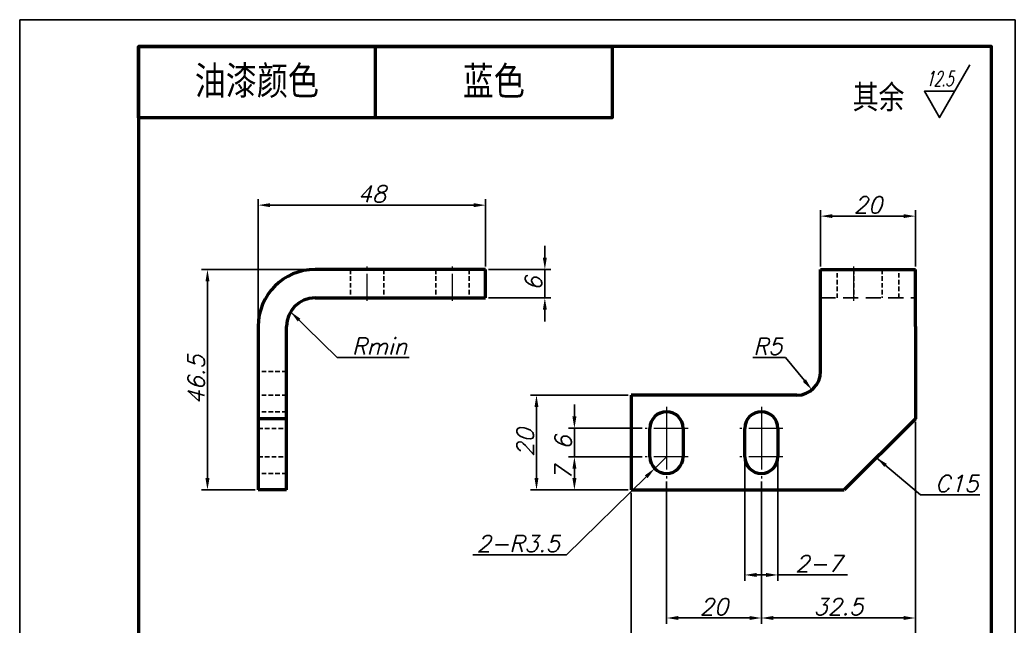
# Model space of a CAD drawing. Header units: inches. Extents: x 17901 to 26602, y 9673 to 14036.
# Drawn here: x 21370.6 to 21580.6, y 12666.1 to 12793.9 of the extents above; entities that cross this region are included whole.
import ezdxf
from ezdxf.enums import TextEntityAlignment as Align

# ---------------------------------------------------------------- set-up
doc = ezdxf.new("R2010")
doc.units = ezdxf.units.IN
doc.header["$MEASUREMENT"] = 0
doc.linetypes.add('CENTER', pattern=[50.8, 31.75, -6.35, 6.35, -6.35])
doc.linetypes.add('DASHED2', pattern=[9.525, 6.35, -3.175])
doc.layers.add('Dim', color=3, linetype='Continuous')
for name, color, linetype, lineweight in [('中心线', 1, 'CENTER', 15), ('图框_内框线', 5, 'Continuous', 50), ('标注线', 3, 'Continuous', 25), ('粗实线', 7, 'Continuous', 50), ('虚线', 2, 'DASHED2', 25)]:
    doc.layers.add(name, color=color, linetype=linetype, lineweight=lineweight)
doc.styles.add('DIM_FONT', font='romans.shx', dxfattribs={"oblique": 15})
doc.styles.add('仿宋体', font='FSGB2312.ttf', dxfattribs={"width": 0.8, "height": 3.5})
doc.dimstyles.new('幅面 1：1$0', dxfattribs={"dimtxt": 3.5, "dimasz": 2.5, "dimexe": 1.25, "dimexo": 0.625, "dimtad": 1, "dimdsep": 46, "dimtxsty": 'DIM_FONT', "dimcen": 2.5, "dimclrd": 256, "dimclre": 256, "dimclrt": 256, "dimadec": 0, "dimazin": 0, "dimtm": 1e-09, "dimtfac": 0.5, "dimtmove": 0, "dimatfit": 3, "dimfxl": 1, "dimlwd": -1, "dimarcsym": 0})
doc.dimstyles.new('幅面 1：1$4', dxfattribs={"dimtxt": 3.5, "dimasz": 2.5, "dimexe": 1.25, "dimexo": 0.625, "dimtad": 1, "dimtoh": 1, "dimdsep": 46, "dimtxsty": 'DIM_FONT', "dimcen": 2.5, "dimclrd": 256, "dimclre": 256, "dimclrt": 256, "dimazin": 2, "dimtfac": 0.5, "dimtmove": 0, "dimatfit": 3, "dimfxl": 1, "dimlwd": -1, "dimlwe": -1, "dimarcsym": 0})
doc.dimstyles.new('幅面 1：1$7', dxfattribs={"dimtxt": 3.5, "dimasz": 2.5, "dimexe": 1.25, "dimexo": 0.625, "dimtad": 1, "dimdsep": 46, "dimtxsty": 'DIM_FONT', "dimcen": 2.5, "dimclrd": 256, "dimclrt": 256, "dimadec": 0, "dimazin": 0, "dimtfac": 1, "dimtmove": 0, "dimatfit": 3, "dimfxl": 1, "dimlwd": -1, "dimarcsym": 0})

# ---------------------------------------------------------------- blocks, each defined once
blk = doc.blocks.new('*D248')
at = {"layer": 'Defpoints', "color": 0, "transparency": 16777216}
for p in [(21410.21, 12741.29), (21432.91, 12741.29), (21420.91, 12694.79)]:
    blk.add_point(p, dxfattribs=at)
at = {"layer": '标注线', "lineweight": -2, "transparency": 16777216}
for p, q in [((21432.28, 12741.29), (21408.96, 12741.29)), ((21420.28, 12694.79), (21408.96, 12694.79))]:
    blk.add_line(p, q, dxfattribs=at)
at = {"layer": '标注线', "transparency": 16777216}
blk.add_line((21410.21, 12697.29), (21410.21, 12738.79), dxfattribs=at)
for points in [[(21409.79, 12738.79), (21410.63, 12738.79), (21410.21, 12741.29)], [(21409.79, 12697.29), (21410.63, 12697.29), (21410.21, 12694.79)]]:
    blk.add_solid(points, dxfattribs=at)
at = {"layer": '标注线', "transparency": 16777216, "insert": (21407.84, 12718.04), "char_height": 3.5, "attachment_point": 5, "rotation": 90, "style": 'DIM_FONT'}
blk.add_mtext('46.5', dxfattribs=at)
blk = doc.blocks.new('*D249')
at = {"layer": 'Defpoints', "color": 0, "transparency": 16777216}
for p in [(21468.91, 12754.86), (21468.91, 12741.29), (21420.91, 12729.29)]:
    blk.add_point(p, dxfattribs=at)
at = {"layer": '标注线', "lineweight": -2, "transparency": 16777216}
for p, q in [((21420.91, 12729.91), (21420.91, 12756.11)), ((21468.91, 12741.91), (21468.91, 12756.11))]:
    blk.add_line(p, q, dxfattribs=at)
at = {"layer": '标注线', "transparency": 16777216}
blk.add_line((21423.41, 12754.86), (21466.41, 12754.86), dxfattribs=at)
for points in [[(21423.41, 12755.27), (21423.41, 12754.44), (21420.91, 12754.86)], [(21466.41, 12755.27), (21466.41, 12754.44), (21468.91, 12754.86)]]:
    blk.add_solid(points, dxfattribs=at)
at = {"layer": '标注线', "transparency": 16777216, "insert": (21444.91, 12757.23), "char_height": 3.5, "attachment_point": 5, "style": 'DIM_FONT'}
blk.add_mtext('48', dxfattribs=at)
blk = doc.blocks.new('*D250')
at = {"layer": 'Defpoints', "color": 0, "transparency": 16777216}
for p in [(21468.91, 12741.29), (21481.4, 12741.29), (21468.91, 12735.29)]:
    blk.add_point(p, dxfattribs=at)
at = {"layer": '标注线', "transparency": 16777216}
for p, q in [((21481.4, 12743.79), (21481.4, 12746.29)), ((21481.4, 12735.29), (21481.4, 12741.29)), ((21481.4, 12732.79), (21481.4, 12730.29))]:
    blk.add_line(p, q, dxfattribs=at)
at = {"layer": '标注线', "lineweight": -2, "transparency": 16777216}
for p, q in [((21469.53, 12741.29), (21482.65, 12741.29)), ((21469.53, 12735.29), (21482.65, 12735.29))]:
    blk.add_line(p, q, dxfattribs=at)
at = {"layer": '标注线', "transparency": 16777216}
for points in [[(21480.98, 12743.79), (21481.82, 12743.79), (21481.4, 12741.29)], [(21480.98, 12732.79), (21481.82, 12732.79), (21481.4, 12735.29)]]:
    blk.add_solid(points, dxfattribs=at)
at = {"layer": '标注线', "transparency": 16777216, "insert": (21479.03, 12738.29), "char_height": 3.5, "attachment_point": 5, "rotation": 90, "style": 'DIM_FONT'}
blk.add_mtext('6', dxfattribs=at)
blk = doc.blocks.new('*D251')
at = {"layer": 'Defpoints', "color": 0, "transparency": 16777216}
for p in [(21559.59, 12709.79), (21499.59, 12694.79), (21559.59, 12658.36)]:
    blk.add_point(p, dxfattribs=at)
at = {"layer": '标注线', "lineweight": -2, "transparency": 16777216}
for p, q in [((21559.59, 12709.16), (21559.59, 12657.11)), ((21499.59, 12694.16), (21499.59, 12657.11))]:
    blk.add_line(p, q, dxfattribs=at)
at = {"layer": '标注线', "transparency": 16777216}
blk.add_line((21502.09, 12658.36), (21557.09, 12658.36), dxfattribs=at)
for points in [[(21502.09, 12658.78), (21502.09, 12657.95), (21499.59, 12658.36)], [(21557.09, 12658.78), (21557.09, 12657.95), (21559.59, 12658.36)]]:
    blk.add_solid(points, dxfattribs=at)
at = {"layer": '标注线', "transparency": 16777216, "insert": (21529.59, 12660.74), "char_height": 3.5, "attachment_point": 5, "style": 'DIM_FONT'}
blk.add_mtext('60', dxfattribs=at)
blk = doc.blocks.new('*D252')
at = {"layer": 'Defpoints', "color": 0, "transparency": 16777216}
for p in [(21559.59, 12752.54), (21539.59, 12741.29), (21559.59, 12741.29)]:
    blk.add_point(p, dxfattribs=at)
at = {"layer": '标注线', "lineweight": -2, "transparency": 16777216}
for p, q in [((21539.59, 12741.91), (21539.59, 12753.79)), ((21559.59, 12741.91), (21559.59, 12753.79))]:
    blk.add_line(p, q, dxfattribs=at)
at = {"layer": '标注线', "transparency": 16777216}
blk.add_line((21542.09, 12752.54), (21557.09, 12752.54), dxfattribs=at)
for points in [[(21542.09, 12752.96), (21542.09, 12752.13), (21539.59, 12752.54)], [(21557.09, 12752.96), (21557.09, 12752.13), (21559.59, 12752.54)]]:
    blk.add_solid(points, dxfattribs=at)
at = {"layer": '标注线', "transparency": 16777216, "insert": (21549.59, 12754.92), "char_height": 3.5, "attachment_point": 5, "style": 'DIM_FONT'}
blk.add_mtext('20', dxfattribs=at)
blk = doc.blocks.new('*D253')
at = {"layer": 'Defpoints', "color": 0, "transparency": 16777216}
for p in [(21499.59, 12714.79), (21479.64, 12694.79), (21499.59, 12694.79)]:
    blk.add_point(p, dxfattribs=at)
at = {"layer": '标注线', "lineweight": -2, "transparency": 16777216}
for p, q in [((21498.96, 12714.79), (21478.39, 12714.79)), ((21498.96, 12694.79), (21478.39, 12694.79))]:
    blk.add_line(p, q, dxfattribs=at)
at = {"layer": '标注线', "transparency": 16777216}
blk.add_line((21479.64, 12712.29), (21479.64, 12697.29), dxfattribs=at)
for points in [[(21479.22, 12712.29), (21480.05, 12712.29), (21479.64, 12714.79)], [(21479.22, 12697.29), (21480.05, 12697.29), (21479.64, 12694.79)]]:
    blk.add_solid(points, dxfattribs=at)
at = {"layer": '标注线', "transparency": 16777216, "insert": (21477.26, 12704.79), "char_height": 3.5, "attachment_point": 5, "rotation": 90, "style": 'DIM_FONT'}
blk.add_mtext('20', dxfattribs=at)
blk = doc.blocks.new('*D184')
at = {"layer": 'Defpoints', "color": 0, "transparency": 16777216}
for p in [(21534.59, 12719.79), (21537.75, 12715.92)]:
    blk.add_point(p, dxfattribs=at)
at = {"layer": '标注线', "transparency": 16777216}
for p, q in [((21525.31, 12722.7), (21532.21, 12722.7)), ((21532.21, 12722.7), (21536.17, 12717.85))]:
    blk.add_line(p, q, dxfattribs=at)
blk.add_solid([(21536.49, 12718.12), (21535.85, 12717.59), (21537.75, 12715.92)], dxfattribs=at)
at = {"layer": '标注线', "transparency": 16777216, "insert": (21528.44, 12725.07), "char_height": 3.5, "attachment_point": 5, "style": 'DIM_FONT'}
blk.add_mtext('R5', dxfattribs=at)
blk = doc.blocks.new('*D254')
at = {"layer": 'Defpoints', "color": 0, "transparency": 16777216}
for p in [(21507.09, 12697.24), (21527.09, 12697.24), (21507.09, 12667.79)]:
    blk.add_point(p, dxfattribs=at)
at = {"layer": '标注线', "lineweight": -2, "transparency": 16777216}
for p, q in [((21507.09, 12696.61), (21507.09, 12666.54)), ((21527.09, 12696.61), (21527.09, 12666.54))]:
    blk.add_line(p, q, dxfattribs=at)
at = {"layer": '标注线', "transparency": 16777216}
blk.add_line((21524.59, 12667.79), (21509.59, 12667.79), dxfattribs=at)
for points in [[(21509.59, 12668.21), (21509.59, 12667.38), (21507.09, 12667.79)], [(21524.59, 12668.21), (21524.59, 12667.38), (21527.09, 12667.79)]]:
    blk.add_solid(points, dxfattribs=at)
at = {"layer": '标注线', "transparency": 16777216, "insert": (21517.09, 12670.17), "char_height": 3.5, "attachment_point": 5, "style": 'DIM_FONT'}
blk.add_mtext('20', dxfattribs=at)
blk = doc.blocks.new('*D185')
at = {"layer": 'Defpoints', "color": 0, "transparency": 16777216}
for p in [(21559.59, 12709.79), (21527.09, 12697.24), (21559.59, 12667.79)]:
    blk.add_point(p, dxfattribs=at)
at = {"layer": '标注线', "lineweight": -2, "transparency": 16777216}
for p, q in [((21559.59, 12709.16), (21559.59, 12666.54)), ((21527.09, 12696.61), (21527.09, 12666.54))]:
    blk.add_line(p, q, dxfattribs=at)
at = {"layer": '标注线', "transparency": 16777216}
blk.add_line((21529.59, 12667.79), (21557.09, 12667.79), dxfattribs=at)
for points in [[(21529.59, 12668.21), (21529.59, 12667.38), (21527.09, 12667.79)], [(21557.09, 12668.21), (21557.09, 12667.38), (21559.59, 12667.79)]]:
    blk.add_solid(points, dxfattribs=at)
at = {"layer": '标注线', "transparency": 16777216, "insert": (21543.34, 12670.17), "char_height": 3.5, "attachment_point": 5, "style": 'DIM_FONT'}
blk.add_mtext('32.5', dxfattribs=at)
blk = doc.blocks.new('*D255')
at = {"layer": 'Defpoints', "color": 0, "transparency": 16777216}
for p in [(21523.59, 12701.79), (21530.59, 12701.79), (21530.59, 12676.87)]:
    blk.add_point(p, dxfattribs=at)
at = {"layer": '标注线', "lineweight": -2, "transparency": 16777216}
for p, q in [((21523.59, 12701.16), (21523.59, 12675.62)), ((21530.59, 12701.16), (21530.59, 12675.62))]:
    blk.add_line(p, q, dxfattribs=at)
at = {"layer": '标注线', "transparency": 16777216}
for p, q in [((21526.09, 12676.87), (21528.09, 12676.87)), ((21530.59, 12676.87), (21545.28, 12676.87))]:
    blk.add_line(p, q, dxfattribs=at)
for points in [[(21526.09, 12677.29), (21526.09, 12676.45), (21523.59, 12676.87)], [(21528.09, 12677.29), (21528.09, 12676.45), (21530.59, 12676.87)]]:
    blk.add_solid(points, dxfattribs=at)
at = {"layer": '标注线', "transparency": 16777216, "insert": (21539.18, 12679.25), "char_height": 3.5, "attachment_point": 5, "style": 'DIM_FONT'}
blk.add_mtext('2-7', dxfattribs=at)
blk = doc.blocks.new('*D256')
at = {"layer": 'Defpoints', "color": 0, "transparency": 16777216}
for p in [(21487.64, 12707.79), (21502.54, 12707.79), (21502.54, 12701.79)]:
    blk.add_point(p, dxfattribs=at)
at = {"layer": '标注线', "transparency": 16777216}
for p, q in [((21487.64, 12710.29), (21487.64, 12712.79)), ((21487.64, 12701.79), (21487.64, 12707.79)), ((21487.64, 12699.29), (21487.64, 12696.79))]:
    blk.add_line(p, q, dxfattribs=at)
at = {"layer": '标注线', "lineweight": -2, "transparency": 16777216}
for p, q in [((21501.91, 12707.79), (21486.39, 12707.79)), ((21501.91, 12701.79), (21486.39, 12701.79))]:
    blk.add_line(p, q, dxfattribs=at)
at = {"layer": '标注线', "transparency": 16777216}
for points in [[(21487.22, 12710.29), (21488.06, 12710.29), (21487.64, 12707.79)], [(21487.22, 12699.29), (21488.06, 12699.29), (21487.64, 12701.79)]]:
    blk.add_solid(points, dxfattribs=at)
at = {"layer": '标注线', "transparency": 16777216, "insert": (21485.27, 12704.79), "char_height": 3.5, "attachment_point": 5, "rotation": 90, "style": 'DIM_FONT'}
blk.add_mtext('6', dxfattribs=at)
blk = doc.blocks.new('*D186')
at = {"layer": 'Defpoints', "color": 0, "transparency": 16777216}
for p in [(21502.54, 12701.79), (21487.64, 12694.79), (21499.59, 12694.79)]:
    blk.add_point(p, dxfattribs=at)
at = {"layer": '标注线', "lineweight": -2, "transparency": 16777216}
for p, q in [((21501.91, 12701.79), (21486.39, 12701.79)), ((21498.96, 12694.79), (21486.39, 12694.79))]:
    blk.add_line(p, q, dxfattribs=at)
at = {"layer": '标注线', "transparency": 16777216}
blk.add_line((21487.64, 12699.29), (21487.64, 12697.29), dxfattribs=at)
for points in [[(21487.22, 12699.29), (21488.06, 12699.29), (21487.64, 12701.79)], [(21487.22, 12697.29), (21488.06, 12697.29), (21487.64, 12694.79)]]:
    blk.add_solid(points, dxfattribs=at)
at = {"layer": '标注线', "transparency": 16777216, "insert": (21485.27, 12698.29), "char_height": 3.5, "attachment_point": 5, "rotation": 90, "style": 'DIM_FONT'}
blk.add_mtext('7', dxfattribs=at)
blk = doc.blocks.new('*D187')
at = {"layer": 'Defpoints', "color": 0, "transparency": 16777216}
for p in [(21507.09, 12701.79), (21504.59, 12699.34)]:
    blk.add_point(p, dxfattribs=at)
at = {"layer": '标注线', "transparency": 16777216}
for p, q in [((21507.09, 12701.79), (21504.59, 12699.34)), ((21485.96, 12681.1), (21502.8, 12697.59)), ((21466.24, 12681.1), (21485.96, 12681.1))]:
    blk.add_line(p, q, dxfattribs=at)
blk.add_solid([(21502.51, 12697.89), (21503.09, 12697.29), (21504.59, 12699.34)], dxfattribs=at)
at = {"layer": '标注线', "transparency": 16777216, "insert": (21475.79, 12683.47), "char_height": 3.5, "attachment_point": 5, "style": 'DIM_FONT'}
blk.add_mtext('2-R3.5', dxfattribs=at)

msp = doc.modelspace()

# ---------------------------------------------------------------- linework, layer by layer
at = {"layer": 'Defpoints'}
msp.add_lwpolyline([(21370.63, 12793.923), (21580.63, 12793.923), (21580.63, 12496.923), (21370.63, 12496.923)], close=True, dxfattribs=at)
at = {"layer": 'Dim', "ltscale": 2}
msp.add_lwpolyline([(21567.885, 12778.872), (21561.485, 12778.872), (21564.685, 12773.329), (21571.085, 12784.415)], dxfattribs=at)
at = {"layer": '中心线', "ltscale": 0.18}
for p, q in [((21443.909, 12734.687), (21443.909, 12741.887)), ((21461.909, 12734.687), (21461.909, 12741.887)), ((21546.587, 12734.687), (21546.587, 12741.887))]:
    msp.add_line(p, q, dxfattribs=at)
at = {"layer": '中心线', "ltscale": 0.2275}
for p, q in [((21507.087, 12712.337), (21507.087, 12703.237)), ((21527.087, 12712.337), (21527.087, 12703.237)), ((21507.087, 12706.337), (21507.087, 12697.237)), ((21527.087, 12706.337), (21527.087, 12697.237))]:
    msp.add_line(p, q, dxfattribs=at)
at = {"layer": '中心线', "ltscale": 0.227496}
for p, q in [((21511.637, 12707.787), (21502.537, 12707.787)), ((21531.637, 12707.787), (21522.537, 12707.787)), ((21511.637, 12701.787), (21502.537, 12701.787)), ((21531.637, 12701.787), (21522.537, 12701.787))]:
    msp.add_line(p, q, dxfattribs=at)
at = {"layer": '图框_内框线'}
msp.add_line((21445.63, 12788.303), (21445.63, 12773.303), dxfattribs=at)
for points in [[(21395.63, 12501.923), (21575.63, 12501.923), (21575.63, 12788.303), (21395.63, 12788.303)], [(21395.63, 12788.303), (21495.63, 12788.303), (21495.63, 12773.303), (21395.63, 12773.303)]]:
    msp.add_lwpolyline(points, close=True, dxfattribs=at)
at = {"layer": '粗实线'}
for p, q in [((21468.909, 12741.287), (21432.909, 12741.287)), ((21432.909, 12735.287), (21468.909, 12735.287)), ((21534.587, 12714.787), (21499.587, 12714.787)), ((21559.587, 12709.787), (21544.587, 12694.787)), ((21499.587, 12694.787), (21544.587, 12694.787))]:
    msp.add_line(p, q, dxfattribs=at)
at = {"layer": '粗实线', "ltscale": 0.15}
for p, q in [((21468.909, 12735.287), (21468.909, 12741.287)), ((21426.909, 12709.787), (21420.909, 12709.787)), ((21503.587, 12701.787), (21503.587, 12707.787)), ((21510.587, 12707.787), (21510.587, 12701.787)), ((21523.587, 12701.787), (21523.587, 12707.787)), ((21530.587, 12707.787), (21530.587, 12701.787)), ((21426.909, 12694.787), (21420.909, 12694.787))]:
    msp.add_line(p, q, dxfattribs=at)
at = {"layer": '粗实线', "ltscale": 0.5}
for p, q in [((21539.587, 12741.287), (21559.587, 12741.287)), ((21499.587, 12714.787), (21499.587, 12694.787))]:
    msp.add_line(p, q, dxfattribs=at)
at = {"layer": '粗实线', "ltscale": 0.3}
for p, q in [((21539.587, 12729.287), (21539.587, 12741.287)), ((21559.587, 12729.287), (21559.587, 12741.287))]:
    msp.add_line(p, q, dxfattribs=at)
at = {"layer": '粗实线', "ltscale": 0.4875}
for p, q in [((21420.909, 12729.287), (21420.909, 12709.787)), ((21426.909, 12709.787), (21426.909, 12729.287)), ((21559.587, 12729.287), (21559.587, 12709.787))]:
    msp.add_line(p, q, dxfattribs=at)
at = {"layer": '粗实线', "ltscale": 0.2375}
msp.add_line((21539.587, 12719.787), (21539.587, 12729.287), dxfattribs=at)
at = {"layer": '粗实线', "ltscale": 0.375}
for p, q in [((21420.909, 12709.787), (21420.909, 12694.787)), ((21426.909, 12694.787), (21426.909, 12709.787))]:
    msp.add_line(p, q, dxfattribs=at)
at = {"layer": '粗实线'}
for centre, radius, start, end in [((21432.909, 12729.287), 12, 90, 180), ((21432.909, 12729.287), 6, 90, 180), ((21534.587, 12719.787), 5, 270, 0), ((21507.087, 12707.787), 3.5, 0, 180), ((21527.087, 12707.787), 3.5, 0, 180), ((21507.087, 12701.787), 3.5, 180, 0), ((21527.087, 12701.787), 3.5, 180, 0)]:
    msp.add_arc(centre, radius, start, end, dxfattribs=at)
at = {"layer": '虚线', "ltscale": 0.15}
for p, q in [((21440.409, 12741.287), (21440.409, 12735.287)), ((21447.409, 12741.287), (21447.409, 12735.287)), ((21458.409, 12741.287), (21458.409, 12735.287)), ((21465.409, 12741.287), (21465.409, 12735.287)), ((21543.087, 12735.287), (21543.087, 12741.287)), ((21543.087, 12735.287), (21543.087, 12741.287)), ((21546.587, 12741.287), (21546.587, 12735.287)), ((21546.587, 12741.287), (21546.587, 12735.287)), ((21546.587, 12741.287), (21546.587, 12735.287)), ((21546.587, 12741.287), (21546.587, 12735.287)), ((21552.587, 12741.287), (21552.587, 12735.287)), ((21552.587, 12741.287), (21552.587, 12735.287)), ((21552.587, 12741.287), (21552.587, 12735.287)), ((21552.587, 12741.287), (21552.587, 12735.287)), ((21556.087, 12735.287), (21556.087, 12741.287)), ((21556.087, 12735.287), (21556.087, 12741.287)), ((21426.909, 12719.787), (21420.909, 12719.787)), ((21426.909, 12714.787), (21420.909, 12714.787)), ((21426.909, 12711.287), (21420.909, 12711.287)), ((21426.909, 12711.287), (21420.909, 12711.287)), ((21420.909, 12707.787), (21426.909, 12707.787)), ((21420.909, 12707.787), (21426.909, 12707.787)), ((21420.909, 12707.787), (21426.909, 12707.787)), ((21420.909, 12707.787), (21426.909, 12707.787)), ((21420.909, 12701.787), (21426.909, 12701.787)), ((21420.909, 12701.787), (21426.909, 12701.787)), ((21420.909, 12701.787), (21426.909, 12701.787)), ((21420.909, 12701.787), (21426.909, 12701.787)), ((21426.909, 12698.287), (21420.909, 12698.287)), ((21426.909, 12698.287), (21420.909, 12698.287))]:
    msp.add_line(p, q, dxfattribs=at)
at = {"layer": '虚线', "ltscale": 0.5}
msp.add_line((21539.587, 12735.287), (21559.587, 12735.287), dxfattribs=at)

# ---------------------------------------------------------------- texts
at = {"layer": 'Dim', "ltscale": 2, "style": 'DIM_FONT', "oblique": 15, "width": 0.559478}
msp.add_text('12.5', height=3.2, dxfattribs=at).set_placement((21561.825, 12779.937), (21567.537, 12779.937), align=Align.FIT)
at = {"layer": 'Dim', "insert": (21546.366, 12780.172), "char_height": 5, "width": 61.23649, "attachment_point": 1, "style": '仿宋体'}
msp.add_mtext('其余', dxfattribs=at)
at = {"layer": '标注线', "char_height": 6, "width": 50, "attachment_point": 5, "style": '仿宋体'}
for s, insert in [('油漆颜色', (21420.63, 12780.803)), ('{\\fSimSun|b0|i0|c134|p2;蓝色}', (21470.63, 12780.803))]:
    msp.add_mtext(s, dxfattribs=dict(at, insert=insert))
at = {"layer": '标注线', "char_height": 3.5, "attachment_point": 7, "style": 'DIM_FONT'}
for s, insert in [('Rmin', (21440.679, 12723.348)), ('C15', (21563.761, 12694.399))]:
    msp.add_mtext(s, dxfattribs=dict(at, insert=insert))

# ---------------------------------------------------------------- dimensions: what is measured, and where the dimension line sits
at = {"layer": '标注线'}
for base, p1, p2, picture, middle in [((21468.909, 12754.858), (21420.909, 12729.287), (21468.909, 12741.287), '*D249', (21444.909, 12757.233)), ((21559.587, 12752.544), (21539.587, 12741.287), (21559.587, 12741.287), '*D252', (21549.587, 12754.919)), ((21559.587, 12658.362), (21499.587, 12694.787), (21559.587, 12709.787), '*D251', (21529.587, 12660.737)), ((21559.587, 12667.793), (21527.087, 12697.237), (21559.587, 12709.787), '*D185', (21543.337, 12670.168)), ((21507.087, 12667.793), (21527.087, 12697.237), (21507.087, 12697.237), '*D254', (21517.087, 12670.168))]:
    dim = msp.add_linear_dim(base=base, p1=p1, p2=p2, dimstyle='幅面 1：1$0', dxfattribs=at)
    dim.commit()
    dim.dimension.update_dxf_attribs({"geometry": picture, "text_midpoint": middle})
for base, p1, p2, picture, middle in [((21481.401, 12741.287), (21468.909, 12735.287), (21468.909, 12741.287), '*D250', (21479.026, 12738.287)), ((21410.21, 12741.287), (21420.909, 12694.787), (21432.909, 12741.287), '*D248', (21407.835, 12718.037)), ((21479.636, 12694.787), (21499.587, 12714.787), (21499.587, 12694.787), '*D253', (21477.261, 12704.787)), ((21487.641, 12707.787), (21502.537, 12701.787), (21502.537, 12707.787), '*D256', (21485.266, 12704.787)), ((21487.641, 12694.787), (21502.537, 12701.787), (21499.587, 12694.787), '*D186', (21485.266, 12698.287))]:
    dim = msp.add_linear_dim(base=base, p1=p1, p2=p2, angle=90, dimstyle='幅面 1：1$0', dxfattribs=at)
    dim.commit()
    dim.dimension.update_dxf_attribs({"geometry": picture, "text_midpoint": middle})
dim = msp.add_radius_dim(center=(21534.587, 12719.787), mpoint=(21537.755, 12715.918), dimstyle='幅面 1：1$4', dxfattribs=at)
dim.commit()
dim.dimension.update_dxf_attribs({"geometry": '*D184', "text_midpoint": (21528.444, 12722.697), "dimtype": 164})
dim = msp.add_radius_dim(center=(21507.087, 12701.787), mpoint=(21504.587, 12699.338), text='2-<>', dimstyle='幅面 1：1$4', dxfattribs=at)
dim.commit()
dim.dimension.update_dxf_attribs({"geometry": '*D187', "text_midpoint": (21475.788, 12681.097), "dimtype": 164})
dim = msp.add_linear_dim(base=(21530.587, 12676.87), p1=(21523.587, 12701.787), p2=(21530.587, 12701.787), text='2-<>', dimstyle='幅面 1：1$0', dxfattribs=at)
dim.commit()
dim.dimension.update_dxf_attribs({"geometry": '*D255', "text_midpoint": (21539.181, 12679.245)})

# ---------------------------------------------------------------- leaders
at = {"layer": '标注线', "annotation_type": 0, "has_hookline": 1, "hookline_direction": 0}
for points, text_width in [([(21427.758, 12732.364), (21437.554, 12722.723), (21440.054, 12722.723)], 12.113), ([(21551.399, 12701.599), (21560.636, 12693.774), (21563.136, 12693.774)], 9.414)]:
    msp.add_leader(points, dimstyle='幅面 1：1$7', override={"dimgap": 0.625, "dimtad": 1}, dxfattribs=dict(at, text_width=text_width))

doc.saveas('drawing.dxf')
